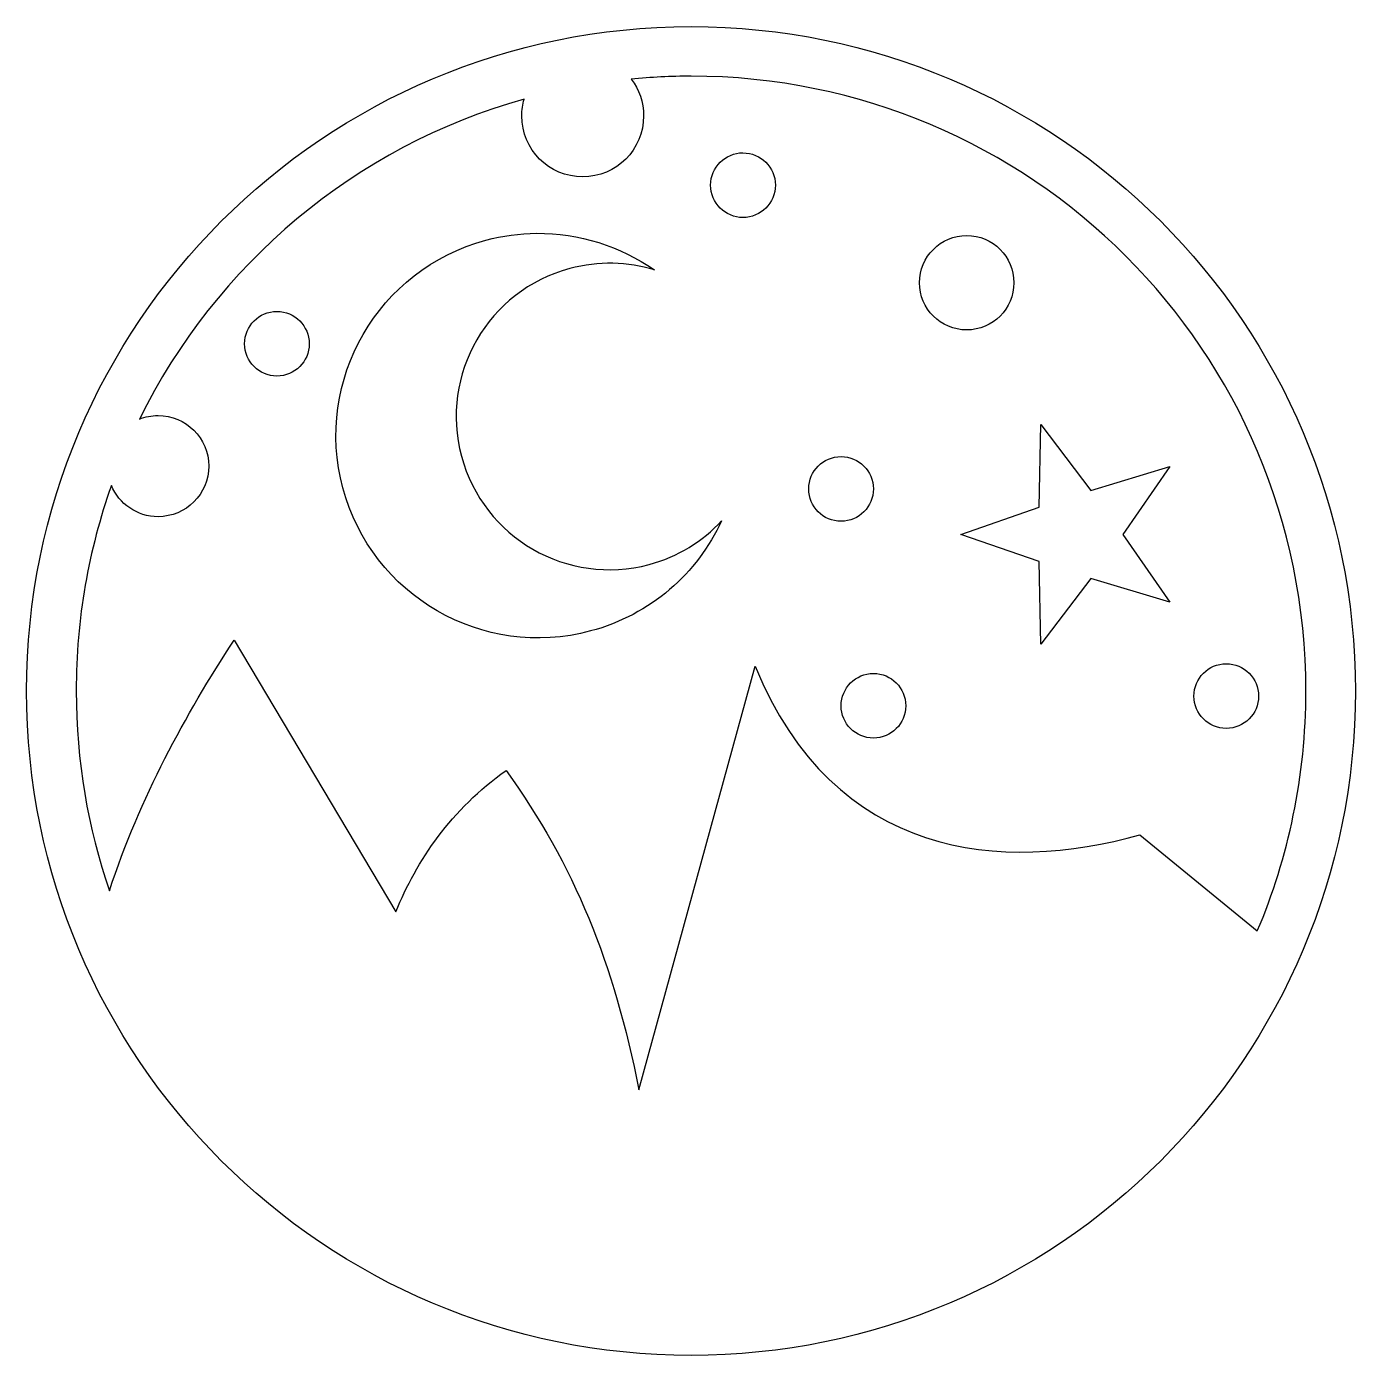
# Model space of a CAD drawing. Header units: centimetres. Extents: x -10.2 to 10, y -10.1 to 10.1.
import ezdxf

# ---------------------------------------------------------------- set-up
doc = ezdxf.new("R2010")
doc.units = ezdxf.units.CM
doc.header["$MEASUREMENT"] = 0
doc.layers.add('Layer 1', color=7, linetype='Continuous')

msp = doc.modelspace()

# ---------------------------------------------------------------- linework, layer by layer
at = {"layer": 'Layer 1'}
for points, knots in [([(-0.09222, 10.13613), (-5.67189, 10.13613), (-10.20334, 5.60476), (-10.20334, 0.02509), (-10.20334, 0.02509), (-10.20334, -5.55458), (-5.67184, -10.08603), (-0.09222, -10.08603), (-0.09222, -10.08603), (5.48745, -10.08603), (10.0189, -5.55466), (10.0189, 0.02501), (10.0189, 0.02501), (10.0189, 5.60468), (5.4874, 10.13617), (-0.09218, 10.13617), (-0.09218, 10.13617), (-0.09218, 10.13617), (-0.09222, 10.13613), (-0.09222, 10.13613)], [0, 0, 0, 0, 0.16666667, 0.16666667, 0.16666667, 0.16666667, 0.33333333, 0.33333333, 0.33333333, 0.33333333, 0.5, 0.5, 0.5, 0.5, 0.66666667, 0.66666667, 0.66666667, 0.66666667, 1, 1, 1, 1]), ([(-0.09222, 9.38107), (5.07981, 9.38107), (9.26511, 5.19704), (9.26511, 0.02501), (9.26511, 0.02501), (9.26511, -1.27115), (9.00114, -2.50465), (8.52578, -3.62648), (8.52578, -3.62648), (8.52578, -3.62648), (6.74026, -2.16241), (6.74026, -2.16241), (6.74026, -2.16241), (4.64818, -2.75192), (2.08757, -2.54331), (0.88288, 0.40452), (0.88288, 0.40452), (0.88288, 0.40452), (-0.88691, -6.04456), (-0.88691, -6.04456), (-0.88691, -6.04456), (-1.25955, -4.12465), (-1.87153, -2.61715), (-2.90697, -1.18597), (-2.90697, -1.18597), (-3.7381, -1.77021), (-4.27119, -2.56191), (-4.58188, -3.33527), (-4.58188, -3.33527), (-4.58188, -3.33527), (-7.04458, 0.79993), (-7.04458, 0.79993), (-7.04458, 0.79993), (-7.79728, -0.3521), (-8.46859, -1.5853), (-8.94349, -3.01501), (-8.94349, -3.01501), (-9.27004, -2.06201), (-9.44816, -1.03936), (-9.44816, 0.02505), (-9.44816, 0.02505), (-9.44816, 1.12197), (-9.25908, 2.17448), (-8.91317, 3.15206), (-8.91317, 3.15206), (-8.79712, 2.87341), (-8.52227, 2.67767), (-8.20159, 2.67767), (-8.20159, 2.67767), (-7.77599, 2.67767), (-7.43076, 3.02163), (-7.43076, 3.44724), (-7.43076, 3.44724), (-7.43076, 3.87285), (-7.77599, 4.21807), (-8.20159, 4.21807), (-8.20159, 4.21807), (-8.30216, 4.21807), (-8.39809, 4.19783), (-8.48622, 4.16283), (-8.48622, 4.16283), (-7.32504, 6.51707), (-5.20429, 8.31081), (-2.63145, 9.03323), (-2.63145, 9.03323), (-2.65498, 8.95151), (-2.66704, 8.8654), (-2.66704, 8.77622), (-2.66704, 8.77622), (-2.66704, 8.26405), (-2.25282, 7.84852), (-1.74061, 7.84852), (-1.74061, 7.84852), (-1.22852, 7.84852), (-0.81291, 8.26404), (-0.81291, 8.77622), (-0.81291, 8.77622), (-0.81291, 8.98664), (-0.88333, 9.18061), (-1.0014, 9.33621), (-1.0014, 9.33621), (-0.70234, 9.36501), (-0.39882, 9.38108), (-0.09213, 9.38108), (-0.09213, 9.38108), (-0.09213, 9.38108), (-0.09222, 9.38107), (-0.09222, 9.38107)], [0, 0, 0, 0, 0.04347826, 0.04347826, 0.04347826, 0.04347826, 0.08695652, 0.08695652, 0.08695652, 0.08695652, 0.13043478, 0.13043478, 0.13043478, 0.13043478, 0.17391304, 0.17391304, 0.17391304, 0.17391304, 0.2173913, 0.2173913, 0.2173913, 0.2173913, 0.26086957, 0.26086957, 0.26086957, 0.26086957, 0.30434783, 0.30434783, 0.30434783, 0.30434783, 0.34782609, 0.34782609, 0.34782609, 0.34782609, 0.39130435, 0.39130435, 0.39130435, 0.39130435, 0.43478261, 0.43478261, 0.43478261, 0.43478261, 0.47826087, 0.47826087, 0.47826087, 0.47826087, 0.52173913, 0.52173913, 0.52173913, 0.52173913, 0.56521739, 0.56521739, 0.56521739, 0.56521739, 0.60869565, 0.60869565, 0.60869565, 0.60869565, 0.65217391, 0.65217391, 0.65217391, 0.65217391, 0.69565217, 0.69565217, 0.69565217, 0.69565217, 0.73913043, 0.73913043, 0.73913043, 0.73913043, 0.7826087, 0.7826087, 0.7826087, 0.7826087, 0.82608696, 0.82608696, 0.82608696, 0.82608696, 0.86956522, 0.86956522, 0.86956522, 0.86956522, 0.91304348, 0.91304348, 0.91304348, 0.91304348, 1, 1, 1, 1]), ([(0.69843, 8.21483), (0.4267, 8.21483), (0.20688, 7.99501), (0.20688, 7.72328), (0.20688, 7.72328), (0.20688, 7.45159), (0.4267, 7.23046), (0.69839, 7.23046), (0.69839, 7.23046), (0.97012, 7.23046), (1.19125, 7.45155), (1.19125, 7.72323), (1.19125, 7.72323), (1.19125, 7.99496), (0.97012, 8.21474), (0.69839, 8.21474), (0.69839, 8.21474), (0.69839, 8.21474), (0.69843, 8.21483), (0.69843, 8.21483)], [0, 0, 0, 0, 0.16666667, 0.16666667, 0.16666667, 0.16666667, 0.33333333, 0.33333333, 0.33333333, 0.33333333, 0.5, 0.5, 0.5, 0.5, 0.66666667, 0.66666667, 0.66666667, 0.66666667, 1, 1, 1, 1]), ([(-2.44448, 6.99061), (-2.69833, 6.98808), (-2.95606, 6.95401), (-3.2127, 6.88519), (-3.2127, 6.88519), (-4.85493, 6.44521), (-5.82964, 4.75739), (-5.38962, 3.11516), (-5.38962, 3.11516), (-4.94956, 1.47289), (-3.2617, 0.49822), (-1.61951, 0.93824), (-1.61951, 0.93824), (-0.70396, 1.18357), (0.00311, 1.81744), (0.37419, 2.61442), (0.37419, 2.61442), (0.08597, 2.30406), (-0.28941, 2.06801), (-0.72871, 1.95027), (-0.72871, 1.95027), (-1.97283, 1.61693), (-3.25229, 2.35466), (-3.58559, 3.59878), (-3.58559, 3.59878), (-3.91901, 4.8429), (-3.17993, 6.12097), (-1.93581, 6.45439), (-1.93581, 6.45439), (-1.49684, 6.57195), (-1.05425, 6.55631), (-0.64969, 6.43191), (-0.64969, 6.43191), (-1.16751, 6.79447), (-1.79312, 6.99717), (-2.44449, 6.99064), (-2.44449, 6.99064), (-2.44449, 6.99064), (-2.44448, 6.99061), (-2.44448, 6.99061)], [0, 0, 0, 0, 0.09090909, 0.09090909, 0.09090909, 0.09090909, 0.18181818, 0.18181818, 0.18181818, 0.18181818, 0.27272727, 0.27272727, 0.27272727, 0.27272727, 0.36363636, 0.36363636, 0.36363636, 0.36363636, 0.45454545, 0.45454545, 0.45454545, 0.45454545, 0.54545455, 0.54545455, 0.54545455, 0.54545455, 0.63636364, 0.63636364, 0.63636364, 0.63636364, 0.72727273, 0.72727273, 0.72727273, 0.72727273, 0.81818182, 0.81818182, 0.81818182, 0.81818182, 1, 1, 1, 1]), ([(4.10345, 6.95645), (3.70673, 6.95645), (3.38533, 6.63496), (3.38533, 6.23825), (3.38533, 6.23825), (3.38533, 5.84145), (3.70673, 5.52005), (4.10345, 5.52005), (4.10345, 5.52005), (4.50025, 5.52005), (4.82165, 5.8415), (4.82165, 6.23817), (4.82165, 6.23817), (4.82165, 6.63497), (4.5002, 6.95642), (4.10353, 6.95642), (4.10353, 6.95642), (4.10353, 6.95642), (4.10345, 6.95645), (4.10345, 6.95645)], [0, 0, 0, 0, 0.16666667, 0.16666667, 0.16666667, 0.16666667, 0.33333333, 0.33333333, 0.33333333, 0.33333333, 0.5, 0.5, 0.5, 0.5, 0.66666667, 0.66666667, 0.66666667, 0.66666667, 1, 1, 1, 1]), ([(-6.39372, 5.80206), (-6.66541, 5.80206), (-6.88523, 5.58093), (-6.88523, 5.3092), (-6.88523, 5.3092), (-6.88523, 5.03751), (-6.66545, 4.81769), (-6.39376, 4.81769), (-6.39376, 4.81769), (-6.12207, 4.81769), (-5.90225, 5.03751), (-5.90225, 5.3092), (-5.90225, 5.3092), (-5.90225, 5.58093), (-6.12203, 5.80206), (-6.39372, 5.80206)], [0, 0, 0, 0, 0.2, 0.2, 0.2, 0.2, 0.4, 0.4, 0.4, 0.4, 0.6, 0.6, 0.6, 0.6, 1, 1, 1, 1]), ([(5.23148, 4.08106), (5.23148, 4.08106), (5.20513, 2.82264), (5.20513, 2.82264), (5.20513, 2.82264), (5.20513, 2.82264), (4.01515, 2.40889), (4.01515, 2.40889), (4.01515, 2.40889), (4.01515, 2.40889), (5.20513, 1.9951), (5.20513, 1.9951), (5.20513, 1.9951), (5.20513, 1.9951), (5.23148, 0.73668), (5.23148, 0.73668), (5.23148, 0.73668), (5.23148, 0.73668), (5.99177, 1.73943), (5.99177, 1.73943), (5.99177, 1.73943), (5.99177, 1.73943), (7.19621, 1.37573), (7.19621, 1.37573), (7.19621, 1.37573), (7.19621, 1.37573), (6.47809, 2.40885), (6.47809, 2.40885), (6.47809, 2.40885), (6.47809, 2.40885), (7.19621, 3.44323), (7.19621, 3.44323), (7.19621, 3.44323), (7.19621, 3.44323), (5.99182, 3.07826), (5.99182, 3.07826), (5.99182, 3.07826), (5.99182, 3.07826), (5.23153, 4.08101), (5.23153, 4.08101), (5.23153, 4.08101), (5.23153, 4.08101), (5.23148, 4.08106), (5.23148, 4.08106)], [0, 0, 0, 0, 0.08333333, 0.08333333, 0.08333333, 0.08333333, 0.16666667, 0.16666667, 0.16666667, 0.16666667, 0.25, 0.25, 0.25, 0.25, 0.33333333, 0.33333333, 0.33333333, 0.33333333, 0.41666667, 0.41666667, 0.41666667, 0.41666667, 0.5, 0.5, 0.5, 0.5, 0.58333333, 0.58333333, 0.58333333, 0.58333333, 0.66666667, 0.66666667, 0.66666667, 0.66666667, 0.75, 0.75, 0.75, 0.75, 0.83333333, 0.83333333, 0.83333333, 0.83333333, 1, 1, 1, 1]), ([(2.19143, 3.5922), (1.91966, 3.5922), (1.69984, 3.37242), (1.69984, 3.10069), (1.69984, 3.10069), (1.69984, 2.82904), (1.91966, 2.60792), (2.19139, 2.60792), (2.19139, 2.60792), (2.46304, 2.60792), (2.68416, 2.82905), (2.68416, 3.10074), (2.68416, 3.10074), (2.68416, 3.37251), (2.46303, 3.59229), (2.19134, 3.59229), (2.19134, 3.59229), (2.19134, 3.59229), (2.19143, 3.5922), (2.19143, 3.5922)], [0, 0, 0, 0, 0.16666667, 0.16666667, 0.16666667, 0.16666667, 0.33333333, 0.33333333, 0.33333333, 0.33333333, 0.5, 0.5, 0.5, 0.5, 0.66666667, 0.66666667, 0.66666667, 0.66666667, 1, 1, 1, 1]), ([(8.05277, 0.44015), (7.781, 0.44015), (7.56118, 0.21902), (7.56118, -0.05267), (7.56118, -0.05267), (7.56118, -0.32436), (7.781, -0.54418), (8.05273, -0.54418), (8.05273, -0.54418), (8.32438, -0.54418), (8.5455, -0.32436), (8.5455, -0.05267), (8.5455, -0.05267), (8.5455, 0.21902), (8.32437, 0.44019), (8.05268, 0.44019), (8.05268, 0.44019), (8.05268, 0.44019), (8.05277, 0.44015), (8.05277, 0.44015)], [0, 0, 0, 0, 0.16666667, 0.16666667, 0.16666667, 0.16666667, 0.33333333, 0.33333333, 0.33333333, 0.33333333, 0.5, 0.5, 0.5, 0.5, 0.66666667, 0.66666667, 0.66666667, 0.66666667, 1, 1, 1, 1]), ([(2.6842, 0.29256), (2.41251, 0.29256), (2.19269, 0.07143), (2.19269, -0.20026), (2.19269, -0.20026), (2.19269, -0.47195), (2.41251, -0.69177), (2.6842, -0.69177), (2.6842, -0.69177), (2.95593, -0.69177), (3.17571, -0.47195), (3.17571, -0.20026), (3.17571, -0.20026), (3.17571, 0.07143), (2.95593, 0.2926), (2.6842, 0.2926), (2.6842, 0.2926), (2.6842, 0.2926), (2.6842, 0.29256), (2.6842, 0.29256)], [0, 0, 0, 0, 0.16666667, 0.16666667, 0.16666667, 0.16666667, 0.33333333, 0.33333333, 0.33333333, 0.33333333, 0.5, 0.5, 0.5, 0.5, 0.66666667, 0.66666667, 0.66666667, 0.66666667, 1, 1, 1, 1])]:
    msp.add_open_spline(points, degree=3, knots=knots, dxfattribs=at)

doc.saveas('drawing.dxf')
